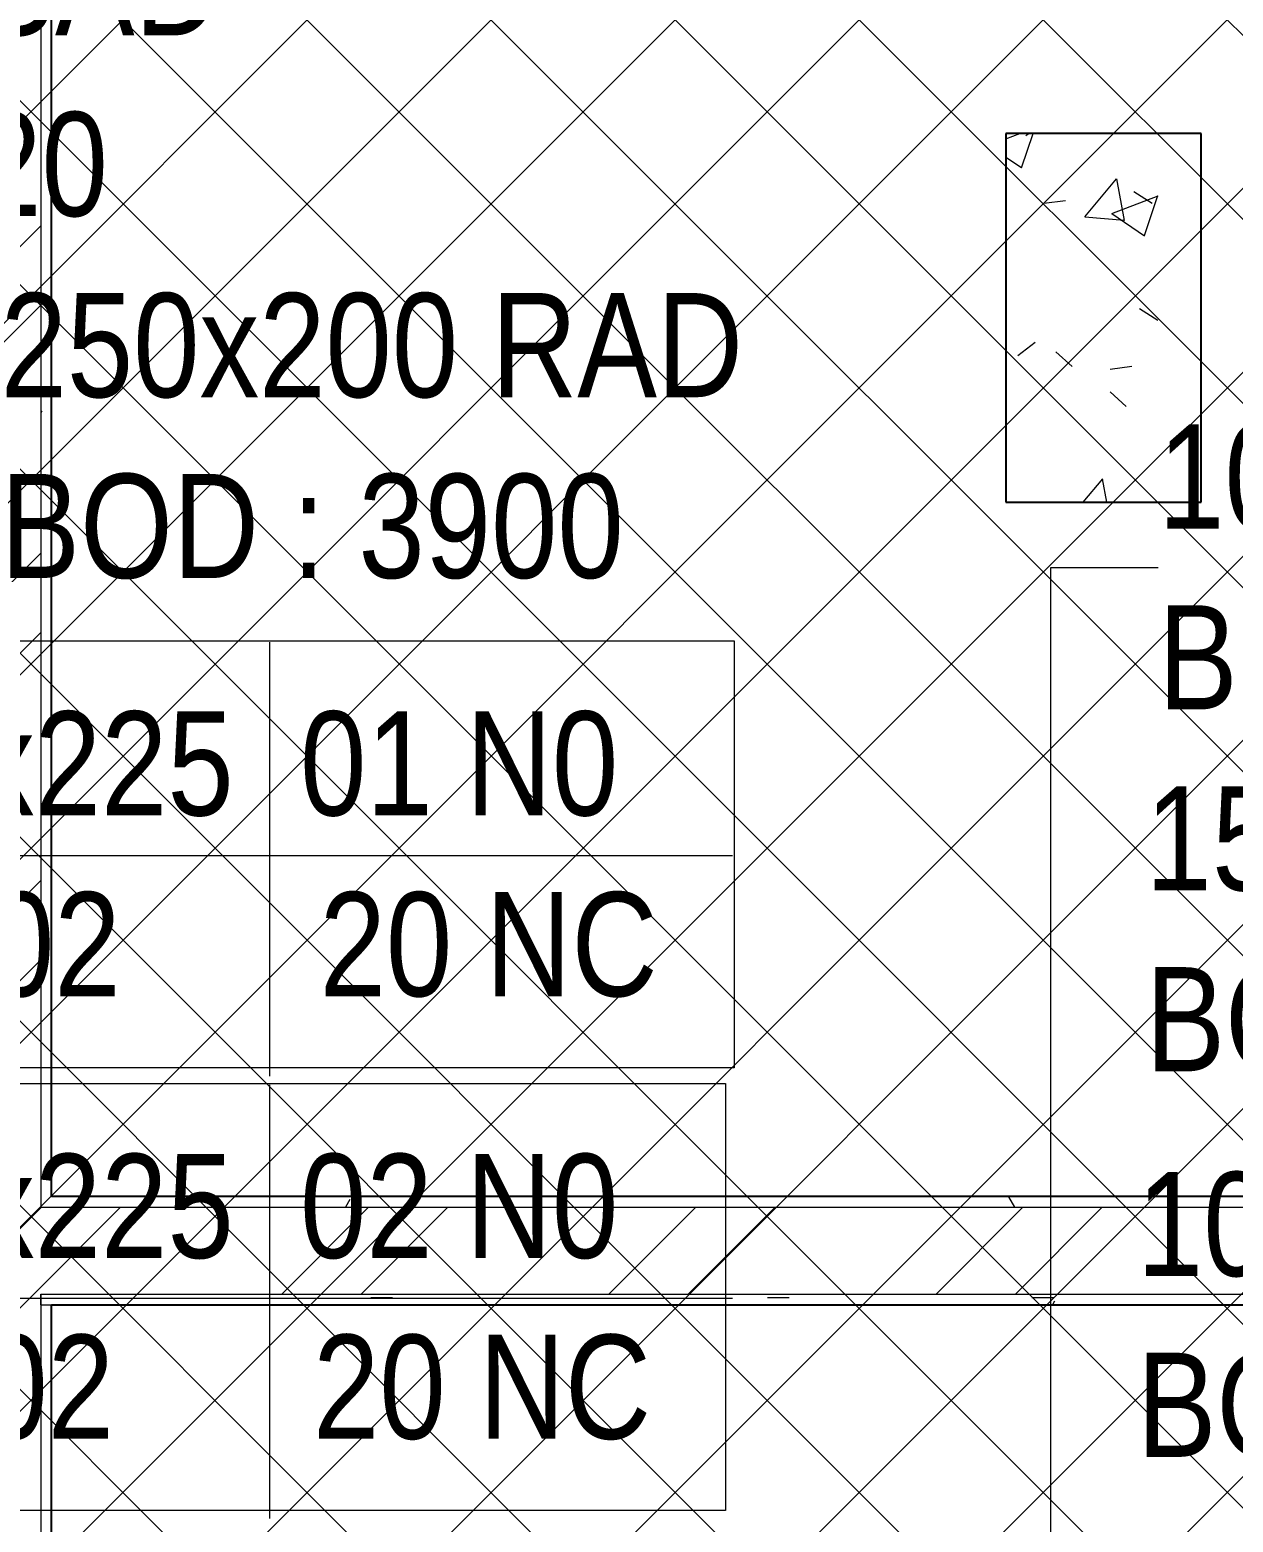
# Model space of a CAD drawing. Header units: inches. Extents: x -83664 to 20107, y -47222 to 19398.
# Drawn here: x -42847 to -40073, y -33740 to -30301 of the extents above; entities that cross this region are included whole.
import ezdxf

# ---------------------------------------------------------------- set-up
doc = ezdxf.new("R2010")
doc.units = ezdxf.units.IN
doc.header["$MEASUREMENT"] = 0
for name, color, linetype, lineweight in [('A-COLS', 7, 'Continuous', 9), ('A-DETL-GENF', 7, 'Continuous', 9), ('A-WALL', 7, 'Continuous', 9), ('A-WALL-PATT', 7, 'Continuous', 25), ('G-ANNO-TEXT', 7, 'Continuous', 9), ('M-HVAC-DUCT-IDEN', 7, 'Continuous', 18)]:
    doc.layers.add(name, color=color, linetype=linetype, lineweight=lineweight)
doc.layers.add('A-DETL', color=7, linetype='Continuous', lineweight=18, true_color=0x00a600)
doc.styles.add('Arial Narrow_21', font='ARIALN.TTF', dxfattribs={"height": 240})
pattern_1 = [(0, (0, 0), (1219.2, 304.8), [50.292, -864.108, 50.292, -864.108, -4876.8]), (0, (0, 0), (1219.2, 304.8), [-1828.8, 50.292, -1778.508, 50.292, -864.108, -2133.6]), (0, (0, 0), (1219.2, 304.8), [-4572, 50.292, -559.308, 50.292, -1473.708]), (120, (457.2, 152.4), (-873.56454, 903.4582), [50.292, -864.108, 50.292, -864.108, -4876.8]), (120, (457.2, 152.4), (-873.56454, 903.4582), [-1828.8, 50.292, -1778.508, 50.292, -864.108, -2133.6]), (120, (457.2, 152.4), (-873.56454, 903.4582), [-4572, 50.292, -559.308, 50.292, -1473.708]), (240, (609.6, 762), (-345.63546, -1208.2582), [50.292, -864.108, 50.292, -864.108, -4876.8]), (240, (609.6, 762), (-345.63546, -1208.2582), [-1828.8, 50.292, -1778.508, 50.292, -864.108, -2133.6]), (240, (609.6, 762), (-345.63546, -1208.2582), [-4572, 50.292, -559.308, 50.292, -1473.708])]
pattern_2 = [(45, (0, 0), (-377.1708, 377.1708), []), (45, (0, 571.5), (-377.1708, 377.1708), [])]

# ---------------------------------------------------------------- blocks, each defined once
blk = doc.blocks.new('M_Rectangular Column - 850X450 mm-V5-FIRST FLOOR AC CONDITIONING LAYOUT - PART A')
at = {"layer": 'A-COLS', "true_color": 0xbbbbbb}
h = blk.add_hatch(dxfattribs=at)
h.set_pattern_fill('FP_16', color=9, style=0, pattern_type=2)
h.set_pattern_definition([(50, (-111084.35, -67407.7), (1093.1044, -95.634), [114.3, -1257.3]), (355, (-111084.4, -67407.7), (-211.457, 1146.341), [91.44, -1005.84]), (100.451, (-110993.3, -67415.6), (881.656, 1050.7), [97.14, -1068.54]), (46.184, (-111084.4, -67102.9), (1626.475, -252.257), [171.45, -1885.95]), (96.636, (-110948.8, -67123.9), (1424.416, 1484.565), [145.71, -1602.81]), (351.184, (-111084.4, -67102.9), (1424.43, 1484.551), [137.16, -1508.76]), (21, (-110931.95, -67179.1), (909.6863, -613.591), [114.3, -1257.3]), (326, (-110932, -67179.1), (370.812, 1105.129), [91.44, -1005.84]), (71.451, (-110856.1, -67230.2), (1280.503, 491.528), [97.14, -1068.54]), (37.5, (-111084.35, -67407.67), (18.5313, 507.3303), [50.292, -943.356, 50.292, -1980.438]), (37.5, (-111084.35, -67407.67), (18.5313, 507.3303), [-1043.94, -970.788, 50.292, -959.358]), (7.5, (-111084.35, -67407.67), (400.9178, 601.0836), [50.292, -531.876, 50.292, -1305.306]), (7.5, (-111084.35, -67407.67), (400.9178, 601.0836), [-632.46, -920.496, 50.292, -334.518]), (327.5, (-111424.2, -67407.67), (813.5452, -34.3737), [50.292, -330.708, 50.292, -2715.768]), (327.5, (-111424.2, -67407.67), (813.5452, -34.3737), [-431.292, -1138.428, 50.292, -1527.048]), (317.5, (-111576.6, -67407.7), (888.7755, 152.56), [50.292, -445.008, 50.292, -1859.28]), (317.5, (-111576.6, -67407.7), (888.7755, 152.56), [-545.592, -739.14, 50.292, -1069.848])])
h.paths.add_polyline_path([(225, -425), (225, 425), (-225, 425), (-225, -425)])
at = {"layer": 'A-COLS', "color": 9, "true_color": 0xbbbbbb}
for p, q in [((-225, -425), (-225, 425)), ((-225, 425), (225, 425)), ((225, 425), (225, -425)), ((225, -425), (-225, -425))]:
    blk.add_line(p, q, dxfattribs=at)
at = {"layer": 'A-COLS', "color": 9, "lineweight": 25, "true_color": 0xbbbbbb}
for p, q in [((225, 425), (-225, 425)), ((-225, 425), (-225, -425)), ((225, -425), (225, 425)), ((-225, -425), (225, -425))]:
    blk.add_line(p, q, dxfattribs=at)
blk = doc.blocks.new('SMBZ_Hospital Arch Model_2026_01_29_rvt-1-FIRST FLOOR AC CONDITIONING LAYOUT - PART A')
at = {"layer": 'A-COLS', "true_color": 0xbbbbbb}
h = blk.add_hatch(dxfattribs=at)
h.set_pattern_fill('FP_14', color=9, style=0, pattern_type=2)
h.set_pattern_definition([(50, (0, 0), (1093.1044, -95.634), [114.3, -1257.3]), (355, (0, 0), (-211.457, 1146.341), [91.44, -1005.84]), (100.451, (91.1, -8), (881.656, 1050.7), [97.14, -1068.54]), (46.184, (0, 304.8), (1626.475, -252.257), [171.45, -1885.95]), (96.636, (135.5, 283.8), (1424.416, 1484.565), [145.71, -1602.81]), (351.184, (0, 304.8), (1424.43, 1484.551), [137.16, -1508.76]), (21, (152.4, 228.6), (909.6863, -613.591), [114.3, -1257.3]), (326, (152.4, 228.6), (370.812, 1105.129), [91.44, -1005.84]), (71.451, (228.2, 177.5), (1280.503, 491.528), [97.14, -1068.54]), (37.5, (0, 0), (18.5313, 507.3303), [50.292, -943.356, 50.292, -970.788, -1009.65]), (37.5, (0, 0), (18.5313, 507.3303), [-2014.728, 50.292, -959.358]), (7.5, (0, 0), (400.9178, 601.0836), [50.292, -531.876, 50.292, -920.496, -384.81]), (7.5, (0, 0), (400.9178, 601.0836), [-1552.956, 50.292, -334.518]), (327.5, (-339.85, 0), (813.5452, -34.3737), [50.292, -330.708, 50.292, -1138.428, -1577.34]), (327.5, (-339.85, 0), (813.5452, -34.3737), [-1569.72, 50.292, -1527.048]), (317.5, (-492.25, 0), (888.7755, 152.56), [50.292, -445.008, 50.292, -739.14, -1120.14]), (317.5, (-492.25, 0), (888.7755, 152.56), [-1284.732, 50.292, -1069.848])])
h.paths.add_polyline_path([(111309.4, 66982.7), (111309.4, 67832.7), (110859.4, 67832.7), (110859.4, 66982.7)])
at = {"layer": 'A-WALL-PATT', "lineweight": 9, "true_color": 0xbbbbbb}
h = blk.add_hatch(dxfattribs=at)
h.set_pattern_fill('FP_12', color=9, style=0, pattern_type=2)
h.set_pattern_definition(pattern_2)
h.paths.add_polyline_path([(108634.4, 57907.7), (108634.4, 72557.7), (108434.4, 72557.7), (108434.4, 57907.7)])
h = blk.add_hatch(dxfattribs=at)
h.set_pattern_fill('FP_13', color=9, style=0, pattern_type=2)
h.set_pattern_definition(pattern_1)
h.paths.add_polyline_path([(108634.4, 57707.7), (108659.4, 57707.7), (108659.4, 65132.7), (108634.4, 65132.7), (108634.4, 57794.2)])
h.paths.add_polyline_path([(108659.4, 65357.7), (108659.4, 72332.7), (108634.4, 72332.7), (108634.4, 65357.7)])
h = blk.add_hatch(dxfattribs=at)
h.set_pattern_fill('FP_13', color=9, style=0, pattern_type=2)
h.set_pattern_definition(pattern_1)
h.paths.add_polyline_path([(113927.4, 65357.7), (119659.4, 65357.7), (119659.4, 65382.7), (108659.4, 65382.7), (108659.4, 65357.7), (110762.9, 65357.7)])
h = blk.add_hatch(dxfattribs=at)
h.set_pattern_fill('FP_12', color=9, style=0, pattern_type=2)
h.set_pattern_definition(pattern_2)
h.paths.add_polyline_path([(113927.4, 65157.7), (119659.4, 65157.7), (119659.4, 65357.7), (108634.4, 65357.7), (108634.4, 65157.7), (110762.9, 65157.7)])
h = blk.add_hatch(dxfattribs=at)
h.set_pattern_fill('FP_13', color=9, style=0, pattern_type=2)
h.set_pattern_definition(pattern_1)
h.paths.add_polyline_path([(108634.4, 65132.7), (119659.4, 65132.7), (119659.4, 65157.7), (108634.4, 65157.7)])
at = {"layer": 'A-COLS', "color": 9, "lineweight": 25, "true_color": 0xbbbbbb}
for p, q in [((111309.4, 67832.7), (110859.4, 67832.7)), ((110859.4, 67832.7), (110859.4, 66982.7)), ((111309.4, 66982.7), (111309.4, 67832.7)), ((110859.4, 66982.7), (111309.4, 66982.7))]:
    blk.add_line(p, q, dxfattribs=at)
at = {"layer": 'A-COLS', "color": 9, "true_color": 0xbbbbbb}
for p, q in [((110859.4, 66982.7), (110859.4, 67832.7)), ((110859.4, 67832.7), (111309.4, 67832.7)), ((111309.4, 67832.7), (111309.4, 66982.7)), ((111309.4, 66982.7), (110859.4, 66982.7))]:
    blk.add_line(p, q, dxfattribs=at)
at = {"layer": 'A-WALL', "color": 9, "true_color": 0xbbbbbb}
for p, q in [((108634.4, 72332.7), (108634.4, 65357.7)), ((108659.4, 65382.7), (108659.4, 72332.7)), ((119659.4, 65382.7), (108659.4, 65382.7)), ((108634.4, 65357.7), (108659.4, 65357.7)), ((108659.4, 65357.7), (119659.4, 65357.7)), ((108634.4, 65157.7), (108634.4, 65132.7)), ((108634.4, 65132.7), (108634.4, 65157.7)), ((108634.4, 65157.7), (108659.4, 65157.7)), ((108659.4, 65157.7), (119659.4, 65157.7)), ((108634.4, 65132.7), (108634.4, 61182.7)), ((108634.4, 65132.7), (108659.4, 65132.7)), ((108659.4, 61182.7), (108659.4, 65132.7)), ((108659.4, 65132.7), (119659.4, 65132.7))]:
    blk.add_line(p, q, dxfattribs=at)
at = {"layer": 'A-WALL', "color": 9, "lineweight": 25, "true_color": 0xbbbbbb}
for p, q in [((108659.4, 65382.7), (108659.4, 72332.7)), ((119659.4, 65382.7), (108659.4, 65382.7)), ((108659.4, 61182.7), (108659.4, 65132.7)), ((108659.4, 65132.7), (119659.4, 65132.7))]:
    blk.add_line(p, q, dxfattribs=at)
at = {"layer": 'A-COLS', "color": 9, "lineweight": 9, "true_color": 0xbbbbbb}
blk.add_blockref('M_Rectangular Column - 850X450 mm-V5-FIRST FLOOR AC CONDITIONING LAYOUT - PART A', (111084.4, 67407.7), dxfattribs=at)

msp = doc.modelspace()

# ---------------------------------------------------------------- hatches: boundary and pattern name
at = {"layer": 'A-DETL-GENF', "true_color": 0xff0000}
h = msp.add_hatch(dxfattribs=at)
h.set_pattern_fill('FP_59', color=1, style=0, pattern_type=2)
h.set_pattern_definition([(45, (-151456.65, -98372.2), (-212.13203, 212.13203), []), (135, (-151456.65, -98372.2), (-212.13203, -212.13203), [])])
h.paths.add_polyline_path([(-62993, -37189.5), (-27297.3, -37189.5), (-27297.3, -98.4), (-62993, -98.4), (-62993, -33333)])

# ---------------------------------------------------------------- linework, layer by layer
at = {"layer": 'A-DETL', "color": 7, "lineweight": 9}
for p, q in [((-42295, -31712.1), (-42295, -32712.1)), ((-43507.9, -32204.2), (-41227.9, -32204.2)), ((-42295, -32732.1), (-42295, -33732.1)), ((-43507.9, -33224.2), (-41227.9, -33224.2))]:
    msp.add_line(p, q, dxfattribs=at)
at = {"layer": 'G-ANNO-TEXT', "flags": 128}
for points in [[(-43507.1, -31709.2), (-41224.1, -31709.2), (-41224.1, -32693.2), (-43507.1, -32693.2)], [(-43507.1, -32729.2), (-41243.6, -32729.2), (-41243.6, -33713.2), (-43507.1, -33713.2)]]:
    msp.add_lwpolyline(points, close=True, dxfattribs=at)
at = {"layer": 'M-HVAC-DUCT-IDEN', "lineweight": 9}
for p, q in [((-40494, -31540), (-40246.2, -31540)), ((-40494, -36043.5), (-40494, -31540))]:
    msp.add_line(p, q, dxfattribs=at)

# ---------------------------------------------------------------- block references
at = {"lineweight": 5}
msp.add_blockref('SMBZ_Hospital Arch Model_2026_01_29_rvt-1-FIRST FLOOR AC CONDITIONING LAYOUT - PART A', (-151456.7, -98372.2), dxfattribs=at)

# ---------------------------------------------------------------- texts
at = {"layer": 'G-ANNO-TEXT', "char_height": 240, "attachment_point": 1, "style": 'Arial Narrow_21'}
for s, insert, width in [('225x225  01 N0', (-43432.1, -31871.6), 2441.138), ('RD-02      20 NC', (-43432.1, -32288.3), 2573.417), ('225x225  02 N0', (-43432.1, -32891.6), 2441.138), ('SD-02      20 NC', (-43432.1, -33308.3), 2549.366)]:
    msp.add_mtext(s, dxfattribs=dict(at, insert=insert, width=width))
at = {"layer": 'M-HVAC-DUCT-IDEN', "lineweight": 9, "char_height": 240, "attachment_point": 1, "style": 'Arial Narrow_21'}
for s, insert, width in [('250x200 SAD', (-44103.9, -30073.6), 2128.48), ('BOD : 3920', (-44103.9, -30490.3), 1803.797), ('250x200 RAD', (-42914.8, -30907.6), 2152.531), ('1000x400 SAD', (-40246.2, -31210.4), 2320.885), ('BOD : 3900', (-42914.8, -31324.3), 1803.797), ('BOD : 3250', (-40246.2, -31627.2), 1803.797), ('1500x700 SAD', (-40275.2, -32044.4), 2320.885), ('BOD : 3700', (-40275.2, -32461.2), 1803.797), ('1000x400 RAD', (-40295.2, -32933.2), 2344.936), ('BOD : 3240', (-40295.2, -33349.9), 1803.797)]:
    msp.add_mtext(s, dxfattribs=dict(at, insert=insert, width=width))

doc.saveas('drawing.dxf')
